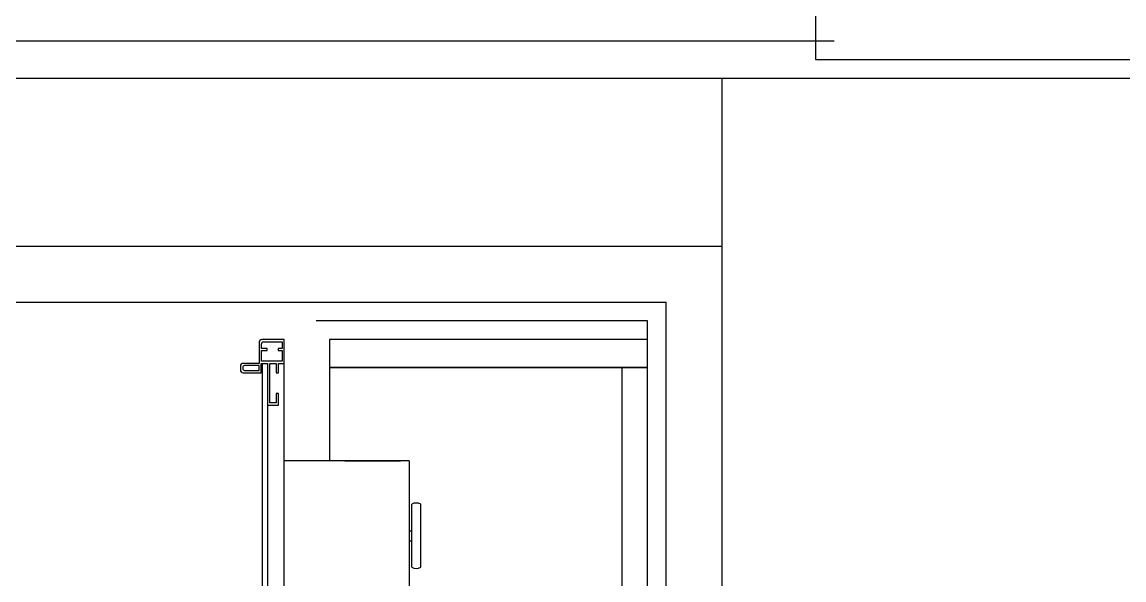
# Model space of a CAD drawing. Header units: millimetres. Extents: x 238075 to 303070, y -258150 to -205841.
# Drawn here: x 254608 to 255198, y -227910 to -227611 of the extents above; entities that cross this region are included whole.
import ezdxf

# ---------------------------------------------------------------- set-up
doc = ezdxf.new("R2010")
doc.units = ezdxf.units.MM
doc.header["$LTSCALE"] = 200
doc.layers.add('L4', color=4, linetype='Continuous')
doc.layers.add('아파트', color=253, linetype='Continuous')

msp = doc.modelspace()

# ---------------------------------------------------------------- linework, layer by layer
at = {"layer": 'L4'}
for p, q in [((255032.64, -227601.22), (255032.64, -227631.22)), ((253242.64, -227621.22), (255042.64, -227621.22)), ((255032.64, -227631.22), (255232.64, -227631.22)), ((253262.64, -227641.22), (254982.64, -227641.22)), ((254982.64, -230011.22, 54985.43), (254982.64, -227641.22, 54985.43)), ((254982.64, -227641.22, 54985.43), (255232.64, -227641.22, 54985.43)), ((253262.64, -227731.22), (254982.64, -227731.22)), ((253382.64, -227761.22), (254952.64, -227761.22)), ((254952.64, -229181.22), (254952.64, -227761.22)), ((254942.64, -227771.22), (254765.45, -227771.22)), ((254942.64, -229171.22), (254942.64, -227771.22)), ((254942.64, -227771.22), (254942.64, -227771.22)), ((254734.89, -227782.75), (254734.89, -227793.95)), ((254739.09, -227781.25), (254736.39, -227781.25)), ((254737.19, -227782.45), (254739.19, -227782.45)), ((254748.29, -227781.25), (254739.09, -227781.25)), ((254739.19, -227782.45), (254747.19, -227782.45)), ((254747.19, -227782.45), (254747.19, -227785.95)), ((254748.29, -227793.95), (254748.29, -227781.25)), ((254942.64, -227781.22), (254772.64, -227781.22)), ((254772.64, -227781.22), (254772.64, -227796.22)), ((254942.64, -227796.22), (254942.64, -227781.22)), ((254736.19, -227785.95), (254736.19, -227783.45)), ((254739.19, -227785.95), (254736.19, -227785.95)), ((254736.19, -227787.15), (254739.19, -227787.15)), ((254736.19, -227792.75), (254736.19, -227787.15)), ((254739.19, -227787.15), (254739.19, -227785.95)), ((254747.19, -227785.95), (254745.19, -227785.95)), ((254745.19, -227785.95), (254745.19, -227787.15)), ((254745.19, -227787.15), (254747.19, -227787.15)), ((254747.19, -227787.15), (254747.19, -227792.75)), ((254734.89, -227793.95), (254726.39, -227793.95)), ((254736.09, -227798.95), (254736.09, -227793.95)), ((254736.09, -227793.95), (254739.49, -227793.95)), ((254747.19, -227792.75), (254736.19, -227792.75)), ((254736.69, -228484.75), (254736.69, -227793.95)), ((254736.69, -227793.95), (254739.49, -227793.95)), ((254739.49, -227793.95), (254739.49, -227816.25)), ((254739.49, -227793.95), (254739.49, -228484.75)), ((254740.59, -227815.05), (254740.59, -227793.95)), ((254740.59, -227793.95), (254744.09, -227793.95)), ((254744.09, -227793.95), (254744.09, -227798.95)), ((254745.29, -227798.95), (254745.29, -227793.95)), ((254745.29, -227793.95), (254748.29, -227793.95)), ((254748.29, -228484.75, 0), (254748.29, -227793.95, 0)), ((254724.89, -227795.45), (254724.89, -227797.45)), ((254726.19, -227796.15), (254726.19, -227796.75)), ((254726.39, -227798.95), (254736.09, -227798.95)), ((254734.99, -227795.15), (254727.19, -227795.15)), ((254727.19, -227797.75), (254734.99, -227797.75)), ((254734.99, -227797.75), (254734.99, -227795.15)), ((254744.09, -227798.95), (254745.29, -227798.95)), ((254772.64, -227796.22), (254942.64, -227796.22)), ((254942.64, -227796.22), (254772.64, -227796.22)), ((254772.64, -227796.22), (254772.64, -227846.22)), ((254929.24, -229146.22), (254929.24, -227796.22)), ((254942.64, -229146.22), (254942.64, -227796.22)), ((254745.29, -227810.05), (254744.09, -227810.05)), ((254744.09, -227810.05), (254744.09, -227815.05)), ((254745.29, -227816.25), (254745.29, -227810.05)), ((254739.49, -227816.25), (254745.29, -227816.25)), ((254744.09, -227815.05), (254740.59, -227815.05)), ((254815.29, -227846.22), (254748.29, -227846.22, 0)), ((254780.79, -227846.22), (254780.69, -227846.12)), ((254780.79, -227846.22), (254810.59, -227846.22)), ((254815.29, -227846.22), (254815.29, -227926.22)), ((254816.59, -227903.12), (254816.59, -227869.32)), ((254821.49, -227903.12), (254821.49, -227869.32)), ((254815.29, -227883.52), (254816.59, -227883.52)), ((254815.29, -227888.92), (254816.59, -227888.92))]:
    msp.add_line(p, q, dxfattribs=at)
for centre, radius, start, end in [((254736.39, -227782.75), 1.5, 90, 180), ((254737.19, -227783.45), 1, 90, 180), ((254726.39, -227795.45), 1.5, 90, 180), ((254726.39, -227797.45), 1.5, 180, 270), ((254727.19, -227796.15), 1, 90, 180), ((254727.19, -227796.75), 1, 180, 270), ((254819.04, -227874.02), 5.3, 62.47843, 117.52157), ((254819.04, -227898.42), 5.3, 242.47843, 297.52157)]:
    msp.add_arc(centre, radius, start, end, dxfattribs=at)
at = {"layer": '아파트'}
msp.add_circle((263075.37, -230841.08, 54985.43), 25000, dxfattribs=at)

doc.saveas('drawing.dxf')
